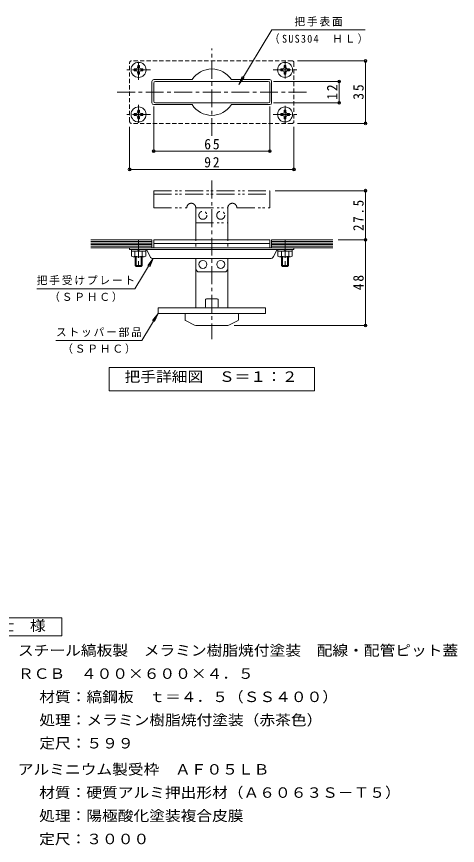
# Model space of a CAD drawing. Units: millimetres, scale not verified, with parts at other scales. Extents: x -1463 to 1619, y -1379 to 1292.
# Drawn here: x 386 to 1619, y -1030 to 1292 of the extents above; entities that cross this region are included whole.
import ezdxf
from ezdxf.enums import TextEntityAlignment as Align

# ---------------------------------------------------------------- set-up
doc = ezdxf.new("R2010")
doc.units = ezdxf.units.MM
doc.header["$LTSCALE"] = 10
doc.header["$PDMODE"] = 32
doc.header["$PDSIZE"] = 8
for name, pattern in [('CHAIN1', [8, 5, -1, 1, -1]), ('DASHED1', [1.8, 1.2, -0.6]), ('DOUBLE_CHAIN1', [8.8, 5, -1, 0.6, -0.6, 0.6, -1])]:
    doc.linetypes.add(name, pattern=pattern)
for name, color, linetype, lineweight in [('C-0', 6, 'Continuous', 9), ('C-2', 3, 'Continuous', 9), ('C-4', 7, 'Continuous', 9), ('C-5', 7, 'Continuous', 9), ('C-A', 2, 'Continuous', 9), ('D-5', 7, 'Continuous', 9)]:
    doc.layers.add(name, color=color, linetype=linetype, lineweight=lineweight)
doc.styles.add('ＭＳ ゴシック', font='')
doc.styles.get('ＭＳ ゴシック').set_extended_font_data('MS Gothic')

msp = doc.modelspace()

# ---------------------------------------------------------------- linework, layer by layer
at = {"layer": 'C-0', "linetype": 'CHAIN1'}
for p, q in [((932.01, 957.62), (932.01, 1202.62)), ((667.01, 1080.12), (1197.01, 1080.12)), ((932.01, 832.27), (932.01, 388.22)), ((727.01, 666.37), (727.01, 587.05)), ((1137.01, 666.37), (1137.01, 587.05))]:
    msp.add_line(p, q, dxfattribs=at)
at = {"layer": 'C-0', "linetype": 'DASHED1'}
for p, q in [((702.01, 997.62), (702.01, 1162.62)), ((1157.01, 1167.62), (707.01, 1167.62)), ((1162.01, 1162.62), (1162.01, 997.62)), ((1157.01, 992.62), (707.01, 992.62))]:
    msp.add_line(p, q, dxfattribs=at)
at = {"layer": 'C-0', "color": 3}
for p, q in [((769.51, 1055.12), (769.51, 1105.12)), ((1089.51, 1110.12), (774.51, 1110.12)), ((1094.51, 1055.12), (1094.51, 1105.12)), ((1089.51, 1050.12), (774.51, 1050.12)), ((769.51, 666.37), (1094.51, 666.37)), ((1094.51, 666.37), (1094.51, 656.37))]:
    msp.add_line(p, q, dxfattribs=at)
at = {"layer": 'C-0', "color": 3, "linetype": 'DOUBLE_CHAIN1'}
for p, q in [((769.51, 803.87), (1094.51, 803.87)), ((1094.51, 803.87), (1094.51, 793.87))]:
    msp.add_line(p, q, dxfattribs=at)
at = {"layer": 'C-0', "color": 4, "linetype": 'DOUBLE_CHAIN1'}
for p, q in [((769.51, 793.87), (769.51, 756.37)), ((1094.51, 793.87), (1094.51, 756.37)), ((769.51, 756.37), (862.01, 756.37)), ((887.01, 756.37), (887.01, 713.87)), ((887.01, 756.37), (977.01, 756.37)), ((977.01, 756.37), (977.01, 713.87)), ((1002.01, 756.37), (1094.51, 756.37)), ((887.01, 713.87), (977.01, 713.87))]:
    msp.add_line(p, q, dxfattribs=at)
at = {"layer": 'C-0', "color": 2, "linetype": 'DOUBLE_CHAIN1'}
for p, q in [((887.01, 713.87), (887.01, 643.87)), ((977.01, 713.87), (977.01, 643.87))]:
    msp.add_line(p, q, dxfattribs=at)
at = {"layer": 'C-0', "color": 4}
for p, q in [((769.51, 656.37), (769.51, 643.87)), ((1094.51, 656.37), (1094.51, 643.87)), ((887.01, 586.37), (887.01, 613.87)), ((977.01, 586.37), (977.01, 613.87)), ((967.01, 576.37), (897.01, 576.37))]:
    msp.add_line(p, q, dxfattribs=at)
at = {"layer": 'C-0'}
for p, q in [((702.01, 643.87), (702.01, 638.87)), ((702.01, 643.87), (1162.01, 643.87)), ((1162.01, 638.87), (702.01, 638.87)), ((750.2, 637.48), (759.24, 619.39)), ((1113.82, 637.48), (1104.77, 619.39)), ((1162.01, 643.87), (1162.01, 638.87)), ((768.19, 613.87), (1095.83, 613.87))]:
    msp.add_line(p, q, dxfattribs=at)
at = {"layer": 'C-0', "color": 2}
for p, q in [((887.01, 586.37), (887.01, 476.37)), ((977.01, 586.37), (977.01, 476.37)), ((914.51, 478.87), (914.51, 498.87)), ((947.01, 501.37), (917.01, 501.37)), ((949.51, 478.87), (949.51, 498.87)), ((947.01, 476.37), (917.01, 476.37)), ((857.01, 443.55), (857.01, 460.37)), ((1007.01, 443.55), (1007.01, 460.37)), ((883.99, 427.77), (859.89, 439.02)), ((973.68, 426.37), (890.33, 426.37)), ((980.02, 427.77), (1004.12, 439.02))]:
    msp.add_line(p, q, dxfattribs=at)
at = {"layer": 'C-0', "color": 7}
for p, q in [((782.01, 476.37), (1082.01, 476.37)), ((1082.01, 476.37), (1082.01, 460.37))]:
    msp.add_line(p, q, dxfattribs=at)
at = {"layer": 'C-0', "color": 3, "linetype": 'DOUBLE_CHAIN1'}
msp.add_lwpolyline([(769.51, 803.87), (769.51, 793.87), (1094.51, 793.87)], dxfattribs=at)
at = {"layer": 'C-0', "color": 3}
msp.add_lwpolyline([(769.51, 666.37), (769.51, 656.37), (1094.51, 656.37)], dxfattribs=at)
at = {"layer": 'C-0', "color": 7}
msp.add_lwpolyline([(782.01, 476.37), (782.01, 460.37), (1082.01, 460.37)], dxfattribs=at)
at = {"layer": 'C-0', "color": 4, "linetype": 'DOUBLE_CHAIN1'}
for centre in [(907.01, 735.12), (957.01, 735.12)]:
    msp.add_circle(centre, 11.25, dxfattribs=at)
at = {"layer": 'C-0', "color": 4}
for centre in [(907.01, 597.62), (957.01, 597.62)]:
    msp.add_circle(centre, 11.25, dxfattribs=at)
at = {"layer": 'C-0', "linetype": 'DASHED1'}
for centre, start, end in [((707.01, 1162.62), 90, 180), ((1157.01, 1162.62), 0, 90), ((707.01, 997.62), 180, 270), ((1157.01, 997.62), 270, 0)]:
    msp.add_arc(centre, 5, start, end, dxfattribs=at)
at = {"layer": 'C-0', "color": 3}
for centre, start, end in [((774.51, 1105.12), 90, 180), ((1089.51, 1105.12), 0, 90), ((774.51, 1055.12), 180, 270), ((1089.51, 1055.12), 270, 0)]:
    msp.add_arc(centre, 5, start, end, dxfattribs=at)
at = {"layer": 'C-0', "color": 4, "linetype": 'DOUBLE_CHAIN1'}
for centre in [(874.51, 756.37), (989.51, 756.37)]:
    msp.add_arc(centre, 12.5, 0, 180, dxfattribs=at)
at = {"layer": 'C-0'}
for centre, radius, start, end in [((747.96, 636.37), 2.5, 26.56569, 90), ((1116.05, 636.37), 2.5, 90, 153.43431), ((768.19, 623.87), 10, 206.5649, 270), ((1095.83, 623.87), 10, 270, 333.4351)]:
    msp.add_arc(centre, radius, start, end, dxfattribs=at)
at = {"layer": 'C-0', "color": 4}
for centre, start, end in [((897.01, 586.37), 180, 270), ((967.01, 586.37), 270, 0)]:
    msp.add_arc(centre, 10, start, end, dxfattribs=at)
at = {"layer": 'C-0', "color": 2}
for centre, radius, start, end in [((917.01, 498.87), 2.5, 90, 180), ((947.01, 498.87), 2.5, 0, 90), ((917.01, 478.87), 2.5, 180, 270), ((947.01, 478.87), 2.5, 270, 0), ((862.01, 443.55), 5, 180, 244.98311), ((1002.01, 443.55), 5, 295.01689, 0), ((890.33, 441.37), 15, 244.983, 270), ((973.68, 441.37), 15, 270, 295.017)]:
    msp.add_arc(centre, radius, start, end, dxfattribs=at)
at = {"layer": 'C-2'}
for p, q in [((769.51, 1115.12), (877.23, 1115.12)), ((1094.51, 1115.12), (986.78, 1115.12)), ((764.51, 1110.12), (764.51, 1050.12)), ((1099.51, 1110.12), (1099.51, 1050.12)), ((769.51, 1045.12), (877.23, 1045.12)), ((1094.51, 1045.12), (986.78, 1045.12)), ((592.98, 661.87), (764.51, 661.87)), ((592.98, 657.37), (764.51, 657.37)), ((592.98, 652.87), (764.51, 652.87)), ((1271.03, 661.87), (1099.51, 661.87)), ((1271.03, 657.37), (1099.51, 657.37)), ((1271.03, 652.87), (1099.51, 652.87)), ((592.98, 648.37), (764.51, 648.37)), ((592.98, 643.87), (764.51, 643.87)), ((1271.03, 648.37), (1099.51, 648.37)), ((1271.03, 643.87), (1099.51, 643.87))]:
    msp.add_line(p, q, dxfattribs=at)
for points in [[(592.98, 666.37), (764.51, 666.37), (764.51, 643.87)], [(1271.03, 666.37), (1099.51, 666.37), (1099.51, 643.87)]]:
    msp.add_lwpolyline(points, dxfattribs=at)
for centre, radius, start, end in [((932.01, 1080.12), 65, 32.57892, 147.42107), ((769.51, 1110.12), 5, 90, 180), ((1094.51, 1110.12), 5, 0, 90), ((769.51, 1050.12), 5, 180, 270), ((932.01, 1080.12), 65, 212.57893, 327.42108), ((1094.51, 1050.12), 5, 270, 0)]:
    msp.add_arc(centre, radius, start, end, dxfattribs=at)
at = {"layer": 'C-4'}
for p, q in [((1172.01, 1167.62), (1365.36, 1167.62)), ((1362.36, 992.62), (1362.36, 1167.62)), ((1104.51, 1110.12), (1291.43, 1110.12)), ((1288.43, 1050.12), (1288.43, 1110.12)), ((1104.51, 1050.12), (1291.43, 1050.12)), ((769.51, 1040.12), (769.51, 911.6)), ((1094.51, 1040.12), (1094.51, 911.6)), ((702.01, 982.62), (702.01, 860.76)), ((1162.01, 982.62), (1162.01, 860.76)), ((1172.01, 992.62), (1365.36, 992.62)), ((769.51, 914.6), (1094.51, 914.6)), ((702.01, 863.76), (1162.01, 863.76)), ((1109.51, 803.87), (1365.36, 803.87)), ((1362.36, 666.37), (1362.36, 803.87)), ((1286.03, 666.37), (1365.36, 666.37)), ((1362.36, 426.37), (1362.36, 666.37)), ((995.02, 426.37), (1365.36, 426.37))]:
    msp.add_line(p, q, dxfattribs=at)
for p in [(1362.36, 1167.62), (1288.43, 1110.12), (1288.43, 1050.12), (1362.36, 992.62), (769.51, 914.6), (1094.51, 914.6), (702.01, 863.76), (1162.01, 863.76), (1362.36, 803.87), (1362.36, 666.37), (1362.36, 426.37)]:
    msp.add_point(p, dxfattribs=at)
at = {"layer": 'C-5'}
for p, q in [((1007.31, 1101.4), (1017.35, 1124.3)), ((1007.31, 1101.4), (1022.93, 1120.92)), ((768.19, 613.87), (716.89, 529.07)), ((768.19, 613.87), (752.56, 594.35)), ((768.19, 613.87), (758.15, 590.97)), ((441.89, 529.07), (716.89, 529.07)), ((782.01, 460.37), (735.77, 383.94)), ((782.01, 460.37), (766.38, 440.85)), ((782.01, 460.37), (771.97, 437.47)), ((495.77, 383.94), (735.77, 383.94))]:
    msp.add_line(p, q, dxfattribs=at)
msp.add_lwpolyline([(1007.31, 1101.4), (1100.27, 1255.07), (1361.09, 1255.07)], dxfattribs=at)
msp.add_lwpolyline([(644.51, 243.76), (644.51, 308.76), (1219.51, 308.76), (1219.51, 243.76)], close=True, dxfattribs=at)
at = {"layer": 'C-A', "linetype": 'CHAIN1'}
for p, q in [((727.01, 1115.04), (727.01, 1171.67)), ((1137.01, 1118.45), (1137.01, 1171.67)), ((760.09, 1142.62), (694.25, 1142.62)), ((1103.93, 1142.62), (1169.76, 1142.62)), ((727.01, 1044.6), (727.01, 988.57)), ((1137.01, 1041.43), (1137.01, 988.57)), ((760.09, 1017.62), (694.25, 1017.62)), ((1103.93, 1017.62), (1169.76, 1017.62))]:
    msp.add_line(p, q, dxfattribs=at)
at = {"layer": 'C-A'}
for p, q in [((715.01, 1145.11), (720.76, 1145.21)), ((720.76, 1145.21), (723.25, 1146.37)), ((720.76, 1140.03), (723.25, 1138.86)), ((724.41, 1148.87), (723.25, 1146.37)), ((724.41, 1136.37), (723.25, 1138.86)), ((724.52, 1154.62), (724.41, 1148.87)), ((724.52, 1154.62), (729.5, 1154.62)), ((729.5, 1154.62), (729.6, 1148.87)), ((729.6, 1148.87), (730.76, 1146.37)), ((729.6, 1136.37), (730.76, 1138.86)), ((733.25, 1145.21), (730.76, 1146.37)), ((733.25, 1140.03), (730.76, 1138.86)), ((739.01, 1145.11), (733.25, 1145.21)), ((739.01, 1140.13), (733.25, 1140.03)), ((739.01, 1145.11), (739.01, 1140.13)), ((1125.01, 1145.11), (1130.76, 1145.21)), ((1130.76, 1145.21), (1133.25, 1146.37)), ((1130.76, 1140.03), (1133.25, 1138.86)), ((1134.41, 1148.87), (1133.25, 1146.37)), ((1134.41, 1136.37), (1133.25, 1138.86)), ((1134.51, 1154.62), (1134.41, 1148.87)), ((1134.51, 1154.62), (1139.5, 1154.62)), ((1139.5, 1154.62), (1139.6, 1148.87)), ((1139.6, 1148.87), (1140.76, 1146.37)), ((1139.6, 1136.37), (1140.76, 1138.86)), ((1143.25, 1145.21), (1140.76, 1146.37)), ((1143.25, 1140.03), (1140.76, 1138.86)), ((1149.01, 1145.11), (1143.25, 1145.21)), ((1149.01, 1140.13), (1143.25, 1140.03)), ((1149.01, 1145.11), (1149.01, 1140.13)), ((724.52, 1130.62), (724.41, 1136.37)), ((724.52, 1130.62), (729.5, 1130.62)), ((729.5, 1130.62), (729.6, 1136.37)), ((1134.51, 1130.62), (1134.41, 1136.37)), ((1134.51, 1130.62), (1139.5, 1130.62)), ((1139.5, 1130.62), (1139.6, 1136.37)), ((724.41, 1023.87), (723.25, 1021.37)), ((724.52, 1029.62), (724.41, 1023.87)), ((724.52, 1029.62), (729.5, 1029.62)), ((729.5, 1029.62), (729.6, 1023.87)), ((729.6, 1023.87), (730.76, 1021.37)), ((1134.41, 1023.87), (1133.25, 1021.37)), ((1134.51, 1029.62), (1134.41, 1023.87)), ((1134.51, 1029.62), (1139.5, 1029.62)), ((1139.5, 1029.62), (1139.6, 1023.87)), ((1139.6, 1023.87), (1140.76, 1021.37)), ((715.01, 1020.11), (720.76, 1020.21)), ((720.76, 1020.21), (723.25, 1021.37)), ((720.76, 1015.03), (723.25, 1013.86)), ((724.41, 1011.37), (723.25, 1013.86)), ((724.52, 1005.62), (724.41, 1011.37)), ((724.52, 1005.62), (729.5, 1005.62)), ((729.5, 1005.62), (729.6, 1011.37)), ((729.6, 1011.37), (730.76, 1013.86)), ((733.25, 1020.21), (730.76, 1021.37)), ((733.25, 1015.03), (730.76, 1013.86)), ((739.01, 1020.11), (733.25, 1020.21)), ((739.01, 1015.13), (733.25, 1015.03)), ((739.01, 1020.11), (739.01, 1015.13)), ((1125.01, 1020.11), (1130.76, 1020.21)), ((1130.76, 1020.21), (1133.25, 1021.37)), ((1130.76, 1015.03), (1133.25, 1013.86)), ((1134.41, 1011.37), (1133.25, 1013.86)), ((1134.51, 1005.62), (1134.41, 1011.37)), ((1134.51, 1005.62), (1139.5, 1005.62)), ((1139.5, 1005.62), (1139.6, 1011.37)), ((1139.6, 1011.37), (1140.76, 1013.86)), ((1143.25, 1020.21), (1140.76, 1021.37)), ((1143.25, 1015.03), (1140.76, 1013.86)), ((1149.01, 1020.11), (1143.25, 1020.21)), ((1149.01, 1015.13), (1143.25, 1015.03)), ((1149.01, 1020.11), (1149.01, 1015.13)), ((706.76, 620.74), (706.76, 634.87)), ((706.76, 634.87), (747.26, 634.87)), ((707.01, 638.87), (707.01, 634.87)), ((716.86, 620.74), (716.86, 634.87)), ((723.32, 634.87), (730.22, 638.87)), ((737.15, 620.74), (737.15, 634.87)), ((747.01, 638.87), (747.01, 634.87)), ((747.26, 620.74), (747.26, 634.87)), ((1116.76, 620.74), (1116.76, 634.87)), ((1116.76, 634.87), (1157.26, 634.87)), ((1117.01, 638.87), (1117.01, 634.87)), ((1126.86, 620.74), (1126.86, 634.87)), ((1133.32, 634.87), (1140.22, 638.87)), ((1147.15, 620.74), (1147.15, 634.87)), ((1157.01, 638.87), (1157.01, 634.87)), ((1157.26, 620.74), (1157.26, 634.87)), ((711.81, 618.87), (742.2, 618.87)), ((717.01, 618.87), (717.01, 594.36)), ((720.01, 618.87), (720.01, 591.36)), ((734.01, 618.87), (734.01, 591.36)), ((737.01, 618.87), (737.01, 594.36)), ((1121.81, 618.87), (1152.2, 618.87)), ((1127.01, 618.87), (1127.01, 594.36)), ((1130.01, 618.87), (1130.01, 591.36)), ((1144.01, 618.87), (1144.01, 591.36)), ((1147.01, 618.87), (1147.01, 594.36)), ((720.01, 591.36), (717.01, 594.36)), ((1130.01, 591.36), (1127.01, 594.36))]:
    msp.add_line(p, q, dxfattribs=at)
for points in [[(715.01, 1145.11), (715.01, 1140.13), (720.76, 1140.03)], [(1125.01, 1145.11), (1125.01, 1140.13), (1130.76, 1140.03)], [(715.01, 1020.11), (715.01, 1015.13), (720.76, 1015.03)], [(1125.01, 1020.11), (1125.01, 1015.13), (1130.76, 1015.03)], [(720.01, 591.36), (734.01, 591.36), (737.01, 594.36), (717.01, 594.36)], [(1130.01, 591.36), (1144.01, 591.36), (1147.01, 594.36), (1127.01, 594.36)]]:
    msp.add_lwpolyline(points, dxfattribs=at)
for centre in [(727.01, 1142.62), (1137.01, 1142.62), (727.01, 1017.62), (1137.01, 1017.62)]:
    msp.add_circle(centre, 21, dxfattribs=at)
for centre, radius, start, end in [((711.81, 626.61), 7.74, 229.24547, 310.75471), ((727.01, 647.24), 28.37, 249.04448, 290.95552), ((742.2, 626.6), 7.74, 229.24486, 310.75514), ((1121.81, 626.61), 7.74, 229.24547, 310.75471), ((1137.01, 647.24), 28.37, 249.04448, 290.95552), ((1152.2, 626.6), 7.74, 229.24486, 310.75514)]:
    msp.add_arc(centre, radius, start, end, dxfattribs=at)
at = {"layer": 'D-5', "color": 2}
for p, q in [((287.36, -392.81), (512.36, -392.81)), ((512.36, -392.81), (512.36, -442.81)), ((512.36, -442.81), (287.36, -442.81))]:
    msp.add_line(p, q, dxfattribs=at)

# ---------------------------------------------------------------- texts
at = {"layer": 'C-4', "color": 2, "char_height": 29.33, "attachment_point": 7, "rotation": 90, "style": 'ＭＳ ゴシック'}
for s, insert in [('\\T1.27;\\W0.95;12', (1283.43, 1058.87)), ('\\T1.27;\\W0.95;35', (1357.36, 1058.87)), ('\\T1.28;\\W0.9;27.5', (1357.36, 691.37)), ('\\T1.27;\\W0.95;48', (1357.36, 525.12))]:
    msp.add_mtext(s, dxfattribs=dict(at, insert=insert))
at = {"layer": 'C-4', "color": 2, "char_height": 29.33, "attachment_point": 7, "style": 'ＭＳ ゴシック'}
for s, insert in [('\\T1.27;\\W0.95;65', (910.76, 919.6)), ('\\T1.27;\\W0.95;92', (910.76, 868.76))]:
    msp.add_mtext(s, dxfattribs=dict(at, insert=insert))
at = {"layer": 'C-5', "color": 2, "style": 'ＭＳ ゴシック', "width": 1.1}
msp.add_text('把手詳細図\u3000Ｓ＝１：２', height=29.33, dxfattribs=at).set_placement((687.93, 259.73), align=Align.BOTTOM_LEFT)
at = {"layer": 'C-5', "char_height": 21.99, "attachment_point": 7, "style": 'ＭＳ ゴシック'}
for s, insert in [('\\T1.17;把手表面', (1163.18, 1264.23)), ('\\T1.24;\\W0.95;（SUS304\u3000ＨＬ）', (1093.18, 1215.71)), ('\\T1.17;把手受けプレート', (441.89, 539.34)), ('\\T1.17;（ＳＰＨＣ）', (476.89, 492.45)), ('\\T1.17;ストッパー部品', (495.77, 394.22)), ('\\T1.17;（ＳＰＨＣ）', (513.27, 347.33))]:
    msp.add_mtext(s, dxfattribs=dict(at, insert=insert))
at = {"layer": 'D-5', "color": 2, "style": 'ＭＳ ゴシック', "width": 1.1}
for s, p in [('仕\u3000様', (334.86, -437.81)), ('スチール縞板製\u3000メラミン樹脂焼付塗装\u3000配線・配管ピット蓋', (389.45, -507.28)), ('ＲＣＢ\u3000４００×６００×４．５', (389.45, -572.28)), ('材質：縞鋼板\u3000ｔ＝４．５（ＳＳ４００）', (449.16, -637.28)), ('処理：メラミン樹脂焼付塗装（赤茶色）', (449.16, -702.28)), ('定尺：５９９', (449.16, -767.28)), ('アルミニウム製受枠\u3000ＡＦ０５ＬＢ', (389, -840.49)), ('材質：硬質アルミ押出形材（Ａ６０６３Ｓ－Ｔ５）', (448.71, -905.49)), ('処理：陽極酸化塗装複合皮膜', (448.71, -970.49)), ('定尺：３０００', (448.71, -1035.49))]:
    msp.add_text(s, height=29.33, dxfattribs=at).set_placement(p, align=Align.BOTTOM_LEFT)

doc.saveas('drawing.dxf')
